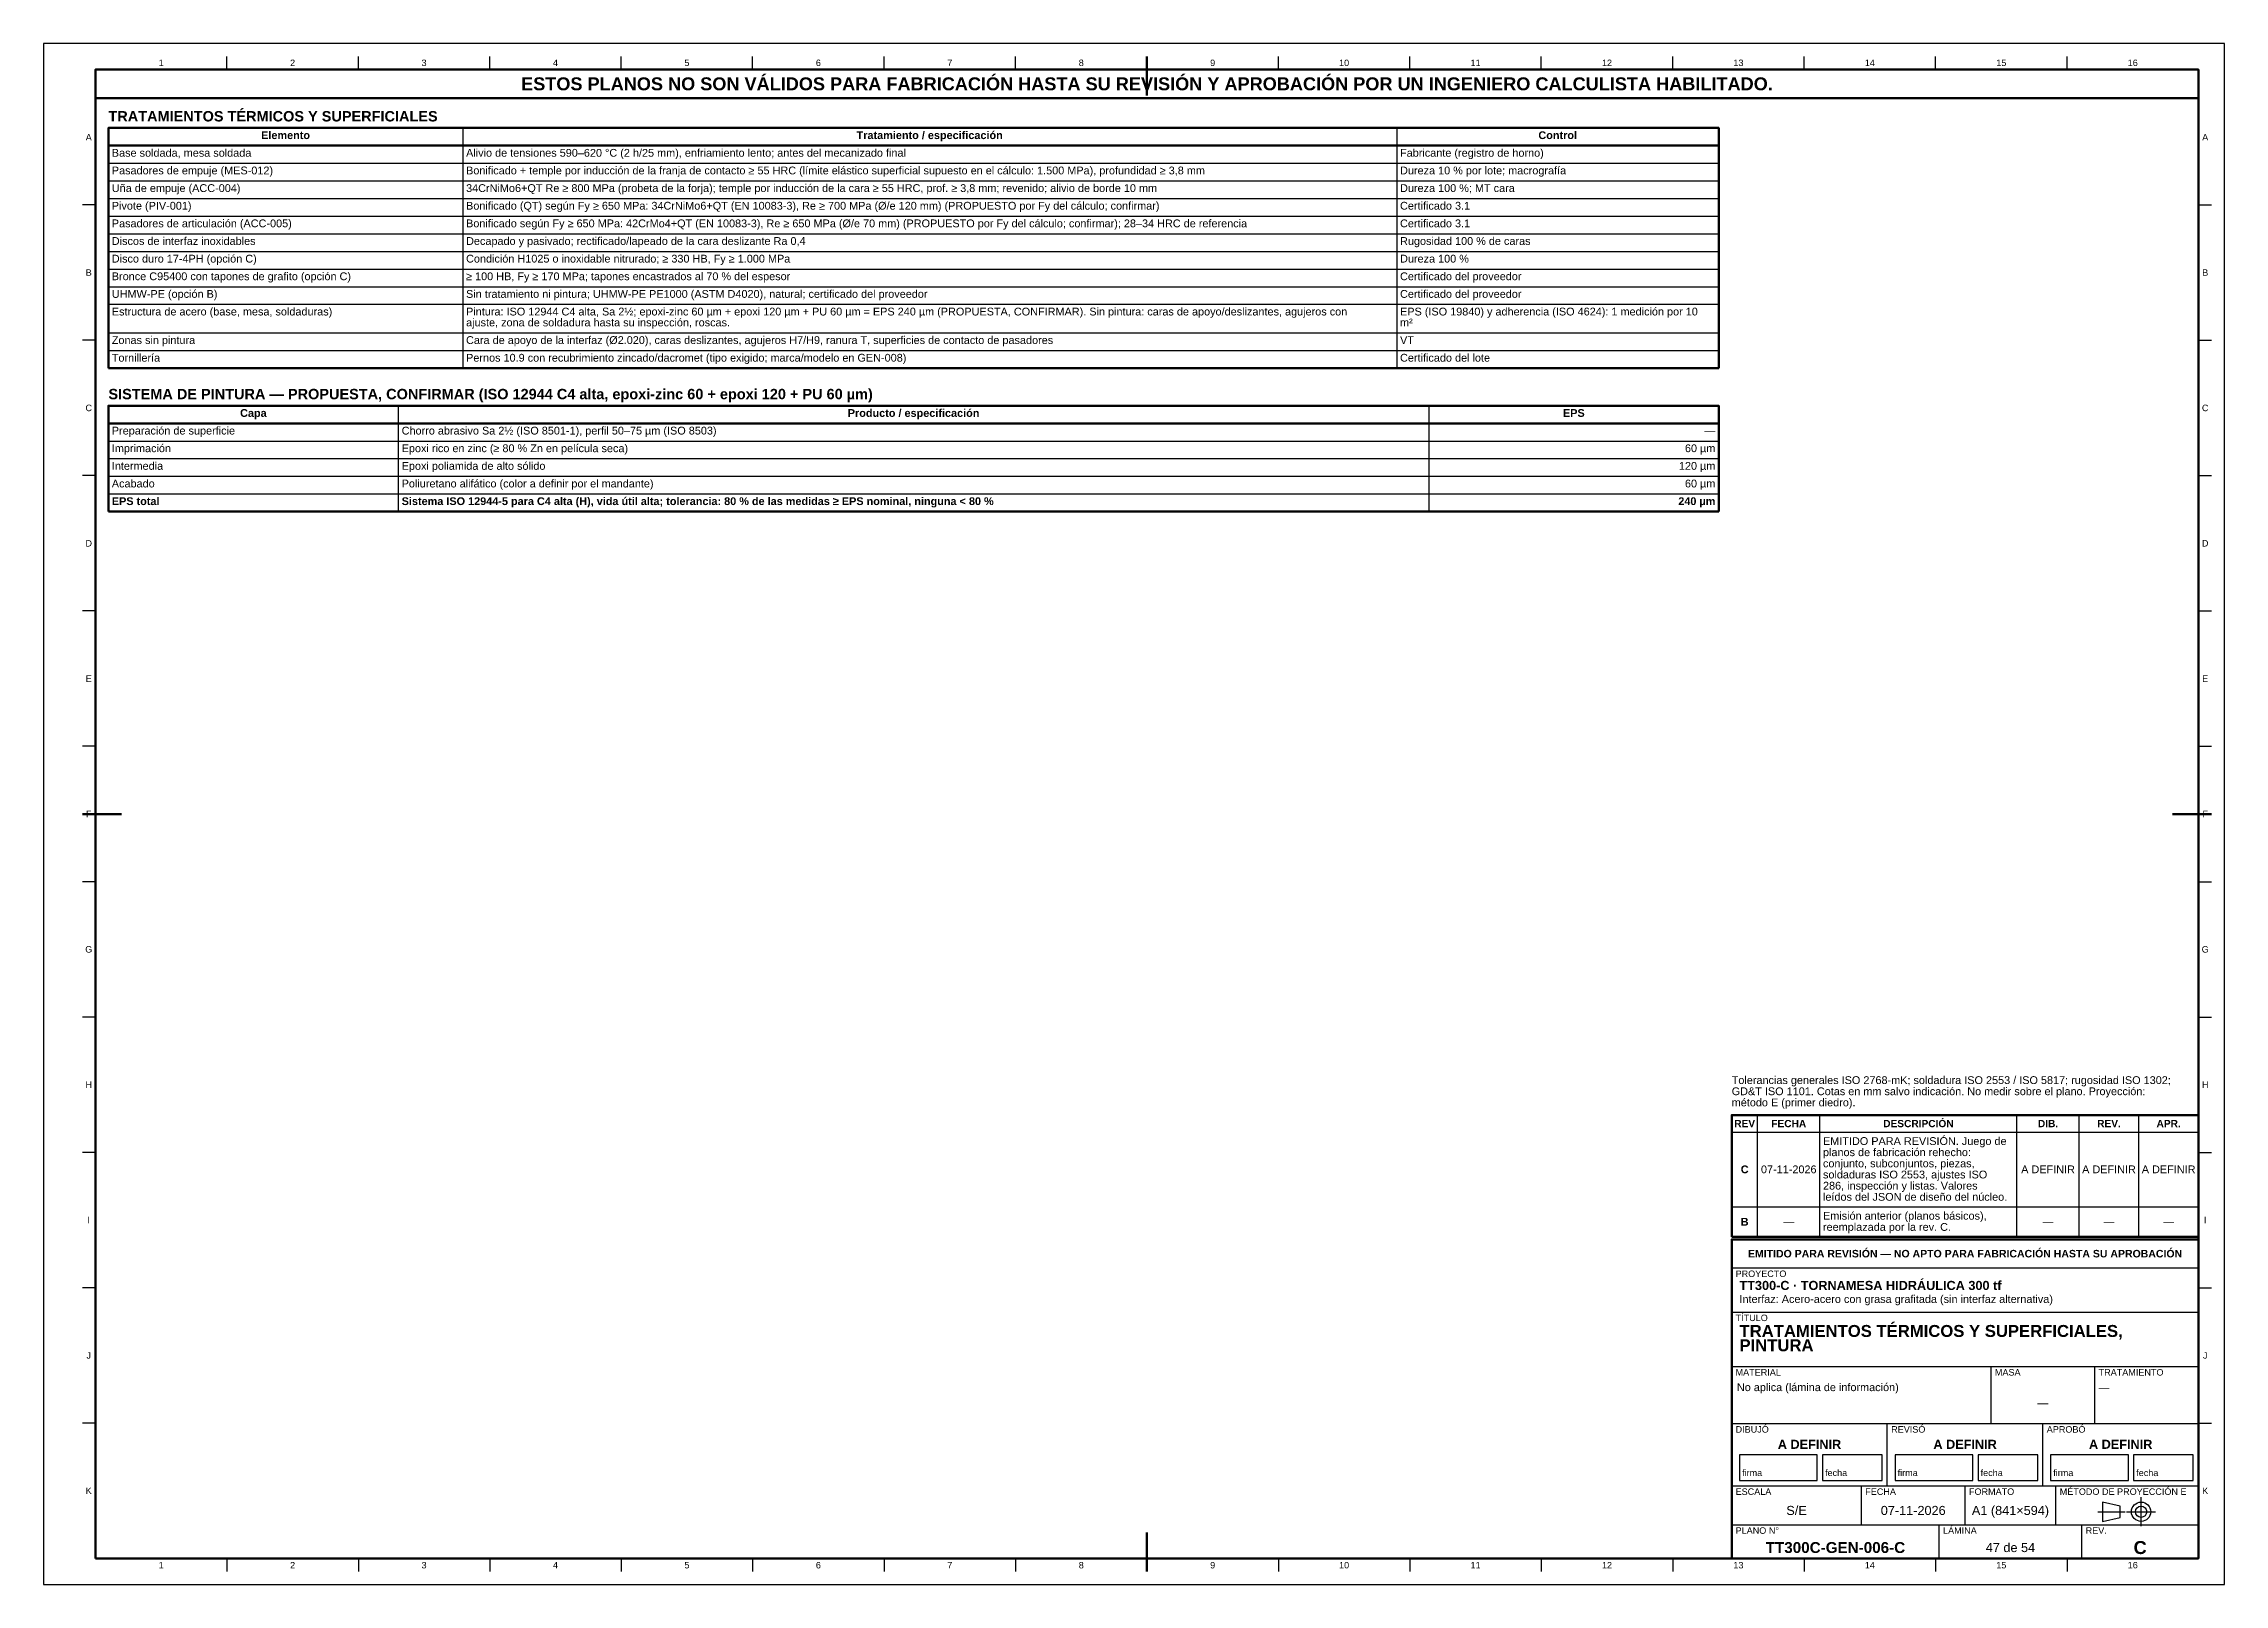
# Model space of a CAD drawing. Header units: millimetres. Extents: x 0 to 841, y 0 to 594.
import ezdxf
from ezdxf.enums import TextEntityAlignment as Align

# ---------------------------------------------------------------- set-up
doc = ezdxf.new("R2010")
doc.units = ezdxf.units.MM
doc.linetypes.add('EJE', pattern=[31, 20, -4, 3, -4])
for name, color, linetype, lineweight in [('EJE', 7, 'EJE', 25), ('FINA', 7, 'CONTINUOUS', 25), ('MARCO', 7, 'CONTINUOUS', 70), ('TXT', 7, 'CONTINUOUS', 25), ('VIS', 7, 'CONTINUOUS', 50)]:
    doc.layers.add(name, color=color, linetype=linetype, lineweight=lineweight)
doc.styles.add('STD', font='LiberationSans-Regular.ttf')
doc.styles.add('STDB', font='LiberationSans-Bold.ttf')

msp = doc.modelspace()

# ---------------------------------------------------------------- linework, layer by layer
at = {"layer": 'EJE'}
for p, q in [((792.14, 28), (802.68, 28)), ((803.3, 28), (814.46, 28)), ((808.88, 22.42), (808.88, 33.58))]:
    msp.add_line(p, q, dxfattribs=at)
at = {"layer": 'FINA'}
for p, q in [((70.69, 584), (70.69, 589)), ((121.38, 584), (121.38, 589)), ((172.06, 584), (172.06, 589)), ((222.75, 584), (222.75, 589)), ((273.44, 584), (273.44, 589)), ((324.12, 584), (324.12, 589)), ((374.81, 584), (374.81, 589)), ((425.5, 584), (425.5, 589)), ((476.19, 584), (476.19, 589)), ((526.88, 584), (526.88, 589)), ((577.56, 584), (577.56, 589)), ((628.25, 584), (628.25, 589)), ((678.94, 584), (678.94, 589)), ((729.62, 584), (729.62, 589)), ((780.31, 584), (780.31, 589)), ((161.62, 561.5), (161.62, 468.9)), ((521.8, 561.5), (521.8, 468.9)), ((25, 554.7), (646, 554.7)), ((25, 547.9), (646, 547.9)), ((25, 541.1), (646, 541.1)), ((20, 531.82), (15, 531.82)), ((25, 534.3), (646, 534.3)), ((831, 531.82), (836, 531.82)), ((25, 527.5), (646, 527.5)), ((25, 520.7), (646, 520.7)), ((25, 513.9), (646, 513.9)), ((25, 507.1), (646, 507.1)), ((25, 500.3), (646, 500.3)), ((25, 493.5), (646, 493.5)), ((20, 479.64), (15, 479.64)), ((25, 482.5), (646, 482.5)), ((831, 479.64), (836, 479.64)), ((25, 475.7), (646, 475.7)), ((136.78, 454.4), (136.78, 413.6)), ((534.22, 454.4), (534.22, 413.6)), ((25, 447.6), (646, 447.6)), ((25, 440.8), (646, 440.8)), ((25, 434), (646, 434)), ((20, 427.45), (15, 427.45)), ((25, 427.2), (646, 427.2)), ((831, 427.45), (836, 427.45)), ((25, 420.4), (646, 420.4)), ((20, 375.27), (15, 375.27)), ((831, 375.27), (836, 375.27)), ((20, 323.09), (15, 323.09)), ((831, 323.09), (836, 323.09)), ((20, 270.91), (15, 270.91)), ((831, 270.91), (836, 270.91)), ((20, 218.73), (15, 218.73)), ((831, 218.73), (836, 218.73)), ((661, 134), (661, 180.9)), ((685, 134), (685, 180.9)), ((761, 134), (761, 180.9)), ((785, 134), (785, 180.9)), ((808, 134), (808, 180.9)), ((651, 174.4), (831, 174.4)), ((20, 166.55), (15, 166.55)), ((831, 166.55), (836, 166.55)), ((651, 145.6), (831, 145.6)), ((651, 134), (831, 134)), ((651, 133), (831, 133)), ((651, 122), (831, 122)), ((20, 114.36), (15, 114.36)), ((831, 114.36), (836, 114.36)), ((651, 105), (831, 105)), ((651, 84), (831, 84)), ((751, 62), (751, 84)), ((791, 62), (791, 84)), ((20, 62.18), (15, 62.18)), ((651, 62), (831, 62)), ((711, 38), (711, 62)), ((771, 38), (771, 62)), ((831, 62.18), (836, 62.18)), ((651, 38), (831, 38)), ((701, 23), (701, 38)), ((741, 23), (741, 38)), ((776, 23), (776, 38)), ((651, 23), (831, 23)), ((731, 10), (731, 23)), ((786, 10), (786, 23)), ((70.69, 10), (70.69, 5)), ((121.38, 10), (121.38, 5)), ((172.06, 10), (172.06, 5)), ((222.75, 10), (222.75, 5)), ((273.44, 10), (273.44, 5)), ((324.12, 10), (324.12, 5)), ((374.81, 10), (374.81, 5)), ((425.5, 10), (425.5, 5)), ((476.19, 10), (476.19, 5)), ((526.88, 10), (526.88, 5)), ((577.56, 10), (577.56, 5)), ((628.25, 10), (628.25, 5)), ((678.94, 10), (678.94, 5)), ((729.62, 10), (729.62, 5)), ((780.31, 10), (780.31, 5))]:
    msp.add_line(p, q, dxfattribs=at)
for points in [[(0, 0), (841, 0), (841, 594), (0, 594)], [(654, 40), (684, 40), (684, 50), (654, 50)], [(686, 40), (709, 40), (709, 50), (686, 50)], [(714, 40), (744, 40), (744, 50), (714, 50)], [(746, 40), (769, 40), (769, 50), (746, 50)], [(774, 40), (804, 40), (804, 50), (774, 50)], [(806, 40), (829, 40), (829, 50), (806, 50)], [(794, 24.28), (800.82, 25.83), (800.82, 30.17), (794, 31.72)]]:
    msp.add_lwpolyline(points, close=True, dxfattribs=at)
for radius in [3.72, 2.17]:
    msp.add_circle((808.88, 28), radius, dxfattribs=at)
at = {"layer": 'MARCO'}
for p, q in [((425.5, 589), (425.5, 574)), ((15, 297), (30, 297)), ((836, 297), (821, 297)), ((425.5, 5), (425.5, 20))]:
    msp.add_line(p, q, dxfattribs=at)
for points in [[(20, 10), (831, 10), (831, 584), (20, 584)], [(20, 573), (831, 573), (831, 584), (20, 584)], [(651, 134), (831, 134), (831, 180.9), (651, 180.9)], [(651, 10), (831, 10), (831, 133), (651, 133)]]:
    msp.add_lwpolyline(points, close=True, dxfattribs=at)
at = {"layer": 'VIS'}
for p, q in [((25, 561.5), (25, 468.9)), ((646, 561.5), (646, 468.9)), ((25, 468.9), (646, 468.9)), ((25, 454.4), (25, 413.6)), ((646, 454.4), (646, 413.6)), ((25, 413.6), (646, 413.6))]:
    msp.add_line(p, q, dxfattribs=at)
for points in [[(25, 554.7), (646, 554.7), (646, 561.5), (25, 561.5)], [(25, 447.6), (646, 447.6), (646, 454.4), (25, 454.4)]]:
    msp.add_lwpolyline(points, close=True, dxfattribs=at)

# ---------------------------------------------------------------- texts
at = {"layer": 'TXT'}
for s, height, style, p in [('1', 2.5, 'STD', (45.34, 586.6)), ('2', 2.5, 'STD', (96.03, 586.6)), ('3', 2.5, 'STD', (146.72, 586.6)), ('ESTOS PLANOS NO SON VÁLIDOS PARA FABRICACIÓN HASTA SU REVISIÓN Y APROBACIÓN POR UN INGENIERO CALCULISTA HABILITADO.', 5, 'STDB', (425.5, 578.5)), ('4', 2.5, 'STD', (197.41, 586.6)), ('5', 2.5, 'STD', (248.09, 586.6)), ('6', 2.5, 'STD', (298.78, 586.6)), ('7', 2.5, 'STD', (349.47, 586.6)), ('8', 2.5, 'STD', (400.16, 586.6)), ('9', 2.5, 'STD', (450.84, 586.6)), ('10', 2.5, 'STD', (501.53, 586.6)), ('11', 2.5, 'STD', (552.22, 586.6)), ('12', 2.5, 'STD', (602.91, 586.6)), ('13', 2.5, 'STD', (653.59, 586.6)), ('14', 2.5, 'STD', (704.28, 586.6)), ('15', 2.5, 'STD', (754.97, 586.6)), ('16', 2.5, 'STD', (805.66, 586.6)), ('A', 2.5, 'STD', (17.4, 557.91)), ('Elemento', 3, 'STDB', (93.31, 558.7)), ('Tratamiento / especificación', 3, 'STDB', (341.71, 558.7)), ('Control', 3, 'STDB', (583.9, 558.7)), ('A', 2.5, 'STD', (833.6, 557.91)), ('B', 2.5, 'STD', (17.4, 505.73)), ('B', 2.5, 'STD', (833.6, 505.73)), ('C', 2.5, 'STD', (17.4, 453.55)), ('C', 2.5, 'STD', (833.6, 453.55)), ('Capa', 3, 'STDB', (80.89, 451.6)), ('Producto / especificación', 3, 'STDB', (335.5, 451.6)), ('EPS', 3, 'STDB', (590.11, 451.6)), ('D', 2.5, 'STD', (17.4, 401.36)), ('D', 2.5, 'STD', (833.6, 401.36)), ('E', 2.5, 'STD', (17.4, 349.18)), ('E', 2.5, 'STD', (833.6, 349.18)), ('F', 2.5, 'STD', (17.4, 297)), ('F', 2.5, 'STD', (833.6, 297)), ('G', 2.5, 'STD', (17.4, 244.82)), ('G', 2.5, 'STD', (833.6, 244.82)), ('H', 2.5, 'STD', (17.4, 192.64)), ('H', 2.5, 'STD', (833.6, 192.64)), ('REV', 2.8, 'STDB', (656, 177.65)), ('FECHA', 2.8, 'STDB', (673, 177.65)), ('DESCRIPCIÓN', 2.8, 'STDB', (723, 177.65)), ('DIB.', 2.8, 'STDB', (773, 177.65)), ('REV.', 2.8, 'STDB', (796.5, 177.65)), ('APR.', 2.8, 'STDB', (819.5, 177.65)), ('C', 3, 'STDB', (656, 160)), ('07-11-2026', 3, 'STD', (673, 160)), ('A DEFINIR', 3, 'STD', (773, 160)), ('A DEFINIR', 3, 'STD', (796.5, 160)), ('A DEFINIR', 3, 'STD', (819.5, 160)), ('I', 2.5, 'STD', (17.4, 140.45)), ('B', 3, 'STDB', (656, 139.8)), ('—', 3, 'STD', (673, 139.8)), ('—', 3, 'STD', (773, 139.8)), ('—', 3, 'STD', (796.5, 139.8)), ('—', 3, 'STD', (819.5, 139.8)), ('I', 2.5, 'STD', (833.6, 140.45)), ('EMITIDO PARA REVISIÓN — NO APTO PARA FABRICACIÓN HASTA SU APROBACIÓN', 2.9, 'STDB', (741, 127.5)), ('J', 2.5, 'STD', (17.4, 88.27)), ('J', 2.5, 'STD', (833.6, 88.27)), ('—', 3, 'STD', (771, 70)), ('A DEFINIR', 3.5, 'STDB', (681, 54)), ('A DEFINIR', 3.5, 'STDB', (741, 54)), ('A DEFINIR', 3.5, 'STDB', (801, 54)), ('K', 2.5, 'STD', (17.4, 36.09)), ('K', 2.5, 'STD', (833.6, 36.09)), ('S/E', 3.5, 'STD', (676, 28.5)), ('07-11-2026', 3.5, 'STD', (721, 28.5)), ('A1 (841×594)', 3.5, 'STD', (758.5, 28.5)), ('1', 2.5, 'STD', (45.34, 7.4)), ('2', 2.5, 'STD', (96.03, 7.4)), ('3', 2.5, 'STD', (146.72, 7.4)), ('4', 2.5, 'STD', (197.41, 7.4)), ('5', 2.5, 'STD', (248.09, 7.4)), ('6', 2.5, 'STD', (298.78, 7.4)), ('7', 2.5, 'STD', (349.47, 7.4)), ('8', 2.5, 'STD', (400.16, 7.4)), ('9', 2.5, 'STD', (450.84, 7.4)), ('10', 2.5, 'STD', (501.53, 7.4)), ('11', 2.5, 'STD', (552.22, 7.4)), ('12', 2.5, 'STD', (602.91, 7.4)), ('13', 2.5, 'STD', (653.59, 7.4)), ('TT300C-GEN-006-C', 4.2, 'STDB', (691, 14.2)), ('14', 2.5, 'STD', (704.28, 7.4)), ('47 de 54', 3.5, 'STD', (758.5, 14.2)), ('15', 2.5, 'STD', (754.97, 7.4)), ('16', 2.5, 'STD', (805.66, 7.4)), ('C', 5, 'STDB', (808.5, 14.2))]:
    msp.add_text(s, height=height, dxfattribs=dict(at, style=style)).set_placement(p, align=Align.MIDDLE_CENTER)
for s, height, style, p in [('TRATAMIENTOS TÉRMICOS Y SUPERFICIALES', 4, 'STDB', (25, 568)), ('SISTEMA DE PINTURA — PROPUESTA, CONFIRMAR (ISO 12944 C4 alta, epoxi-zinc 60 + epoxi 120 + PU 60 µm)', 4, 'STDB', (25, 460.9)), ('planos de fabricación rehecho:', 3, 'STD', (686.2, 168.1)), ('EMITIDO PARA REVISIÓN. Juego de', 3, 'STD', (686.2, 172.4)), ('conjunto, subconjuntos, piezas,', 3, 'STD', (686.2, 163.8)), ('soldaduras ISO 2553, ajustes ISO', 3, 'STD', (686.2, 159.5)), ('286, inspección y listas. Valores', 3, 'STD', (686.2, 155.2)), ('leídos del JSON de diseño del núcleo.', 3, 'STD', (686.2, 150.9)), ('Emisión anterior (planos básicos),', 3, 'STD', (686.2, 143.6)), ('reemplazada por la rev. C.', 3, 'STD', (686.2, 139.3)), ('PROYECTO', 2.5, 'STD', (652.5, 121)), ('TT300-C · TORNAMESA HIDRÁULICA 300 tf', 3.5, 'STDB', (654, 117)), ('Interfaz: Acero-acero con grasa grafitada (sin interfaz alternativa)', 3, 'STD', (654, 111.5)), ('TÍTULO', 2.5, 'STD', (652.5, 104)), ('TRATAMIENTOS TÉRMICOS Y SUPERFICIALES,', 4.6, 'STDB', (654, 100)), ('PINTURA', 4.6, 'STDB', (654, 94.48)), ('MATERIAL', 2.5, 'STD', (652.5, 83)), ('No aplica (lámina de información)', 3, 'STD', (653, 77.5)), ('MASA', 2.5, 'STD', (752.5, 83)), ('—', 3, 'STD', (792.5, 77.5)), ('TRATAMIENTO', 2.5, 'STD', (792.5, 83)), ('DIBUJÓ', 2.5, 'STD', (652.5, 61)), ('REVISÓ', 2.5, 'STD', (712.5, 61)), ('APROBÓ', 2.5, 'STD', (772.5, 61)), ('ESCALA', 2.5, 'STD', (652.5, 37)), ('FECHA', 2.5, 'STD', (702.5, 37)), ('FORMATO', 2.5, 'STD', (742.5, 37)), ('MÉTODO DE PROYECCIÓN E', 2.5, 'STD', (777.5, 37)), ('PLANO N°', 2.5, 'STD', (652.5, 22)), ('LÁMINA', 2.5, 'STD', (732.5, 22)), ('REV.', 2.5, 'STD', (787.5, 22))]:
    msp.add_text(s, height=height, dxfattribs=dict(at, style=style)).set_placement(p, align=Align.TOP_LEFT)
for s, style, p in [('Base soldada, mesa soldada', 'STD', (26.3, 551.9)), ('Pasadores de empuje (MES-012)', 'STD', (26.3, 545.1)), ('Alivio de tensiones 590–620 °C (2 h/25 mm), enfriamiento lento; antes del mecanizado final', 'STD', (162.92, 551.9)), ('Bonificado + temple por inducción de la franja de contacto ≥ 55 HRC (límite elástico superficial supuesto en el cálculo: 1.500 MPa), profundidad ≥ 3,8 mm', 'STD', (162.92, 545.1)), ('Fabricante (registro de horno)', 'STD', (523.1, 551.9)), ('Dureza 10 % por lote; macrografía', 'STD', (523.1, 545.1)), ('Uña de empuje (ACC-004)', 'STD', (26.3, 538.3)), ('34CrNiMo6+QT Re ≥ 800 MPa (probeta de la forja); temple por inducción de la cara ≥ 55 HRC, prof. ≥ 3,8 mm; revenido; alivio de borde 10 mm', 'STD', (162.92, 538.3)), ('Dureza 100 %; MT cara', 'STD', (523.1, 538.3)), ('Pivote (PIV-001)', 'STD', (26.3, 531.5)), ('Bonificado (QT) según Fy ≥ 650 MPa: 34CrNiMo6+QT (EN 10083-3), Re ≥ 700 MPa (Ø/e 120 mm) (PROPUESTO por Fy del cálculo; confirmar)', 'STD', (162.92, 531.5)), ('Certificado 3.1', 'STD', (523.1, 531.5)), ('Pasadores de articulación (ACC-005)', 'STD', (26.3, 524.7)), ('Bonificado según Fy ≥ 650 MPa: 42CrMo4+QT (EN 10083-3), Re ≥ 650 MPa (Ø/e 70 mm) (PROPUESTO por Fy del cálculo; confirmar); 28–34 HRC de referencia', 'STD', (162.92, 524.7)), ('Certificado 3.1', 'STD', (523.1, 524.7)), ('Discos de interfaz inoxidables', 'STD', (26.3, 517.9)), ('Decapado y pasivado; rectificado/lapeado de la cara deslizante Ra 0,4', 'STD', (162.92, 517.9)), ('Rugosidad 100 % de caras', 'STD', (523.1, 517.9)), ('Disco duro 17-4PH (opción C)', 'STD', (26.3, 511.1)), ('Bronce C95400 con tapones de grafito (opción C)', 'STD', (26.3, 504.3)), ('≥ 100 HB, Fy ≥ 170 MPa; tapones encastrados al 70 % del espesor', 'STD', (162.92, 504.3)), ('Condición H1025 o inoxidable nitrurado; ≥ 330 HB, Fy ≥ 1.000 MPa', 'STD', (162.92, 511.1)), ('Certificado del proveedor', 'STD', (523.1, 504.3)), ('Dureza 100 %', 'STD', (523.1, 511.1)), ('UHMW-PE (opción B)', 'STD', (26.3, 497.5)), ('Sin tratamiento ni pintura; UHMW-PE PE1000 (ASTM D4020), natural; certificado del proveedor', 'STD', (162.92, 497.5)), ('Certificado del proveedor', 'STD', (523.1, 497.5)), ('Estructura de acero (base, mesa, soldaduras)', 'STD', (26.3, 490.7)), ('ajuste, zona de soldadura hasta su inspección, roscas.', 'STD', (162.92, 486.5)), ('Pintura: ISO 12944 C4 alta, Sa 2½; epoxi-zinc 60 µm + epoxi 120 µm + PU 60 µm = EPS 240 µm (PROPUESTA, CONFIRMAR). Sin pintura: caras de apoyo/deslizantes, agujeros con', 'STD', (162.92, 490.7)), ('m²', 'STD', (523.1, 486.5)), ('EPS (ISO 19840) y adherencia (ISO 4624): 1 medición por 10', 'STD', (523.1, 490.7)), ('Zonas sin pintura', 'STD', (26.3, 479.7)), ('Cara de apoyo de la interfaz (Ø2.020), caras deslizantes, agujeros H7/H9, ranura T, superficies de contacto de pasadores', 'STD', (162.92, 479.7)), ('VT', 'STD', (523.1, 479.7)), ('Tornillería', 'STD', (26.3, 472.9)), ('Pernos 10.9 con recubrimiento zincado/dacromet (tipo exigido; marca/modelo en GEN-008)', 'STD', (162.92, 472.9)), ('Certificado del lote', 'STD', (523.1, 472.9)), ('Preparación de superficie', 'STD', (26.3, 444.8)), ('Chorro abrasivo Sa 2½ (ISO 8501-1), perfil 50–75 µm (ISO 8503)', 'STD', (138.08, 444.8)), ('Imprimación', 'STD', (26.3, 438)), ('Epoxi rico en zinc (≥ 80 % Zn en película seca)', 'STD', (138.08, 438)), ('Intermedia', 'STD', (26.3, 431.2)), ('Epoxi poliamida de alto sólido', 'STD', (138.08, 431.2)), ('Acabado', 'STD', (26.3, 424.4)), ('Poliuretano alifático (color a definir por el mandante)', 'STD', (138.08, 424.4)), ('EPS total', 'STDB', (26.3, 417.6)), ('Sistema ISO 12944-5 para C4 alta (H), vida útil alta; tolerancia: 80 % de las medidas ≥ EPS nominal, ninguna < 80 %', 'STDB', (138.08, 417.6))]:
    msp.add_text(s, height=3, dxfattribs=dict(at, style=style)).set_placement(p, align=Align.MIDDLE_LEFT)
for s, style, p in [('60 µm', 'STD', (644.7, 438)), ('—', 'STD', (644.7, 444.8)), ('120 µm', 'STD', (644.7, 431.2)), ('60 µm', 'STD', (644.7, 424.4)), ('240 µm', 'STDB', (644.7, 417.6))]:
    msp.add_text(s, height=3, dxfattribs=dict(at, style=style)).set_placement(p, align=Align.MIDDLE_RIGHT)
at = {"layer": 'TXT', "style": 'STD'}
for s, height, p in [('Tolerancias generales ISO 2768-mK; soldadura ISO 2553 / ISO 5817; rugosidad ISO 1302;', 3, (651, 192)), ('GD&T ISO 1101. Cotas en mm salvo indicación. No medir sobre el plano. Proyección:', 3, (651, 187.7)), ('método E (primer diedro).', 3, (651, 183.4)), ('firma', 2.5, (655, 41)), ('fecha', 2.5, (687, 41)), ('firma', 2.5, (715, 41)), ('fecha', 2.5, (747, 41)), ('firma', 2.5, (775, 41)), ('fecha', 2.5, (807, 41))]:
    msp.add_text(s, height=height, dxfattribs=at).set_placement(p, align=Align.BOTTOM_LEFT)

doc.saveas('drawing.dxf')
